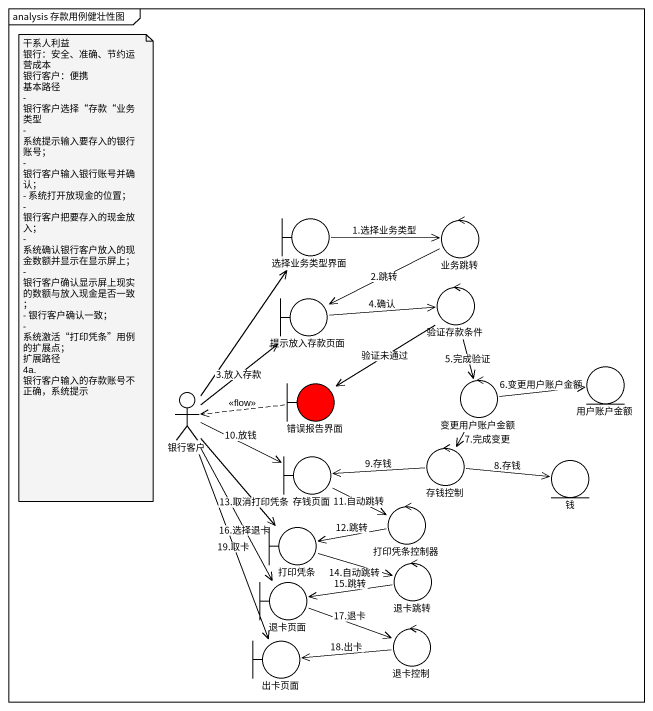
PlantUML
@startuml
mainframe analysis 存款用例健壮性图
boundary 选择业务类型界面
control 业务跳转
boundary 提示放入存款页面
control 验证存款条件
boundary 错误报告界面 #FF0000
control 变更用户账户金额
entity 用户账户金额
actor 银行客户
boundary 存钱页面
control 存钱控制
entity 钱
control 打印凭条控制器
boundary 打印凭条
boundary 退卡页面
control 退卡跳转
boundary 出卡页面
control 退卡控制
选择业务类型界面 -right-> 业务跳转 : 1.选择业务类型
业务跳转 -left-> 提示放入存款页面 : 2.跳转
提示放入存款页面 -right-> 验证存款条件 : 4.确认
验证存款条件 --> 错误报告界面 : 验证未通过
验证存款条件 --> 变更用户账户金额 : 5.完成验证
错误报告界面 .left.> 银行客户 : <<flow>>
变更用户账户金额 -right-> 用户账户金额 : 6.变更用户账户金额
变更用户账户金额 --> 存钱控制 : 7.完成变更
银行客户 -up-> 选择业务类型界面
银行客户 -up-> 提示放入存款页面 : 3.放入存款
银行客户 -right-> 存钱页面 : 10.放钱
银行客户 --> 打印凭条 : 13.取消打印凭条
银行客户 --> 退卡页面 : 16.选择退卡
银行客户 --> 出卡页面 : 19.取卡
存钱页面 -right-> 打印凭条控制器 : 11.自动跳转
存钱控制 -left-> 存钱页面 : 9.存钱
存钱控制 -right-> 钱 : 8.存钱
打印凭条控制器 -left-> 打印凭条 : 12.跳转
打印凭条 -right-> 退卡跳转 : 14.自动跳转
退卡页面 -right-> 退卡控制 : 17.退卡
退卡跳转 -left-> 退卡页面 : 15.跳转
退卡控制 -left-> 出卡页面 : 18.出卡
note as N1
  干系人利益
  银行：安全、准确、节约运营成本
  银行客户：便携
  基本路径
  - 银行客户选择“存款“业务类型
  - 系统提示输入要存入的银行账号；
  - 银行客户输入银行账号并确认；
  - 系统打开放现金的位置；
  - 银行客户把要存入的现金放入；
  - 系统确认银行客户放入的现金数额并显示在显示屏上；
  - 银行客户确认显示屏上现实的数额与放入现金是否一致；
  - 银行客户确认一致；
  - 系统激活“打印凭条”用例的扩展点；
  扩展路径
  4a. 银行客户输入的存款账号不正确，系统提示
end note
@enduml
